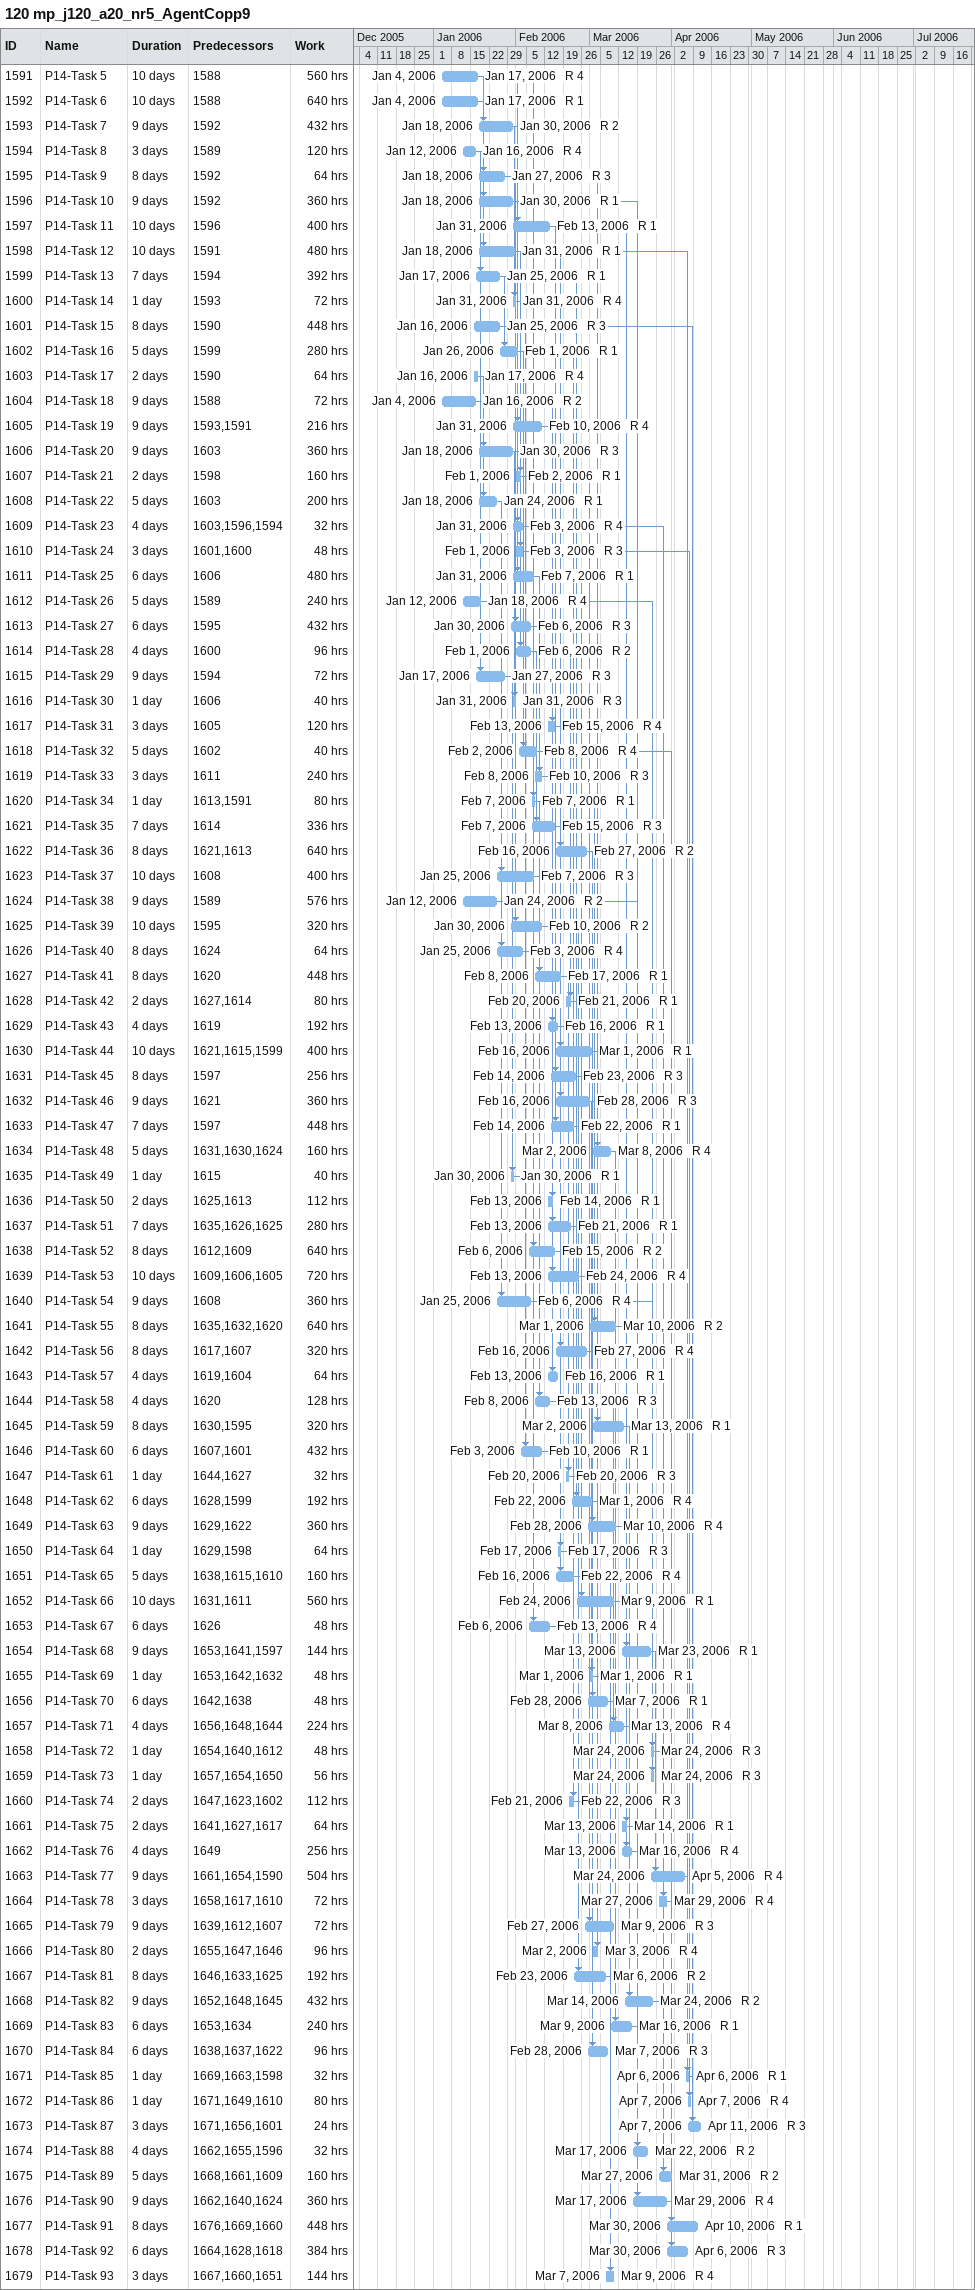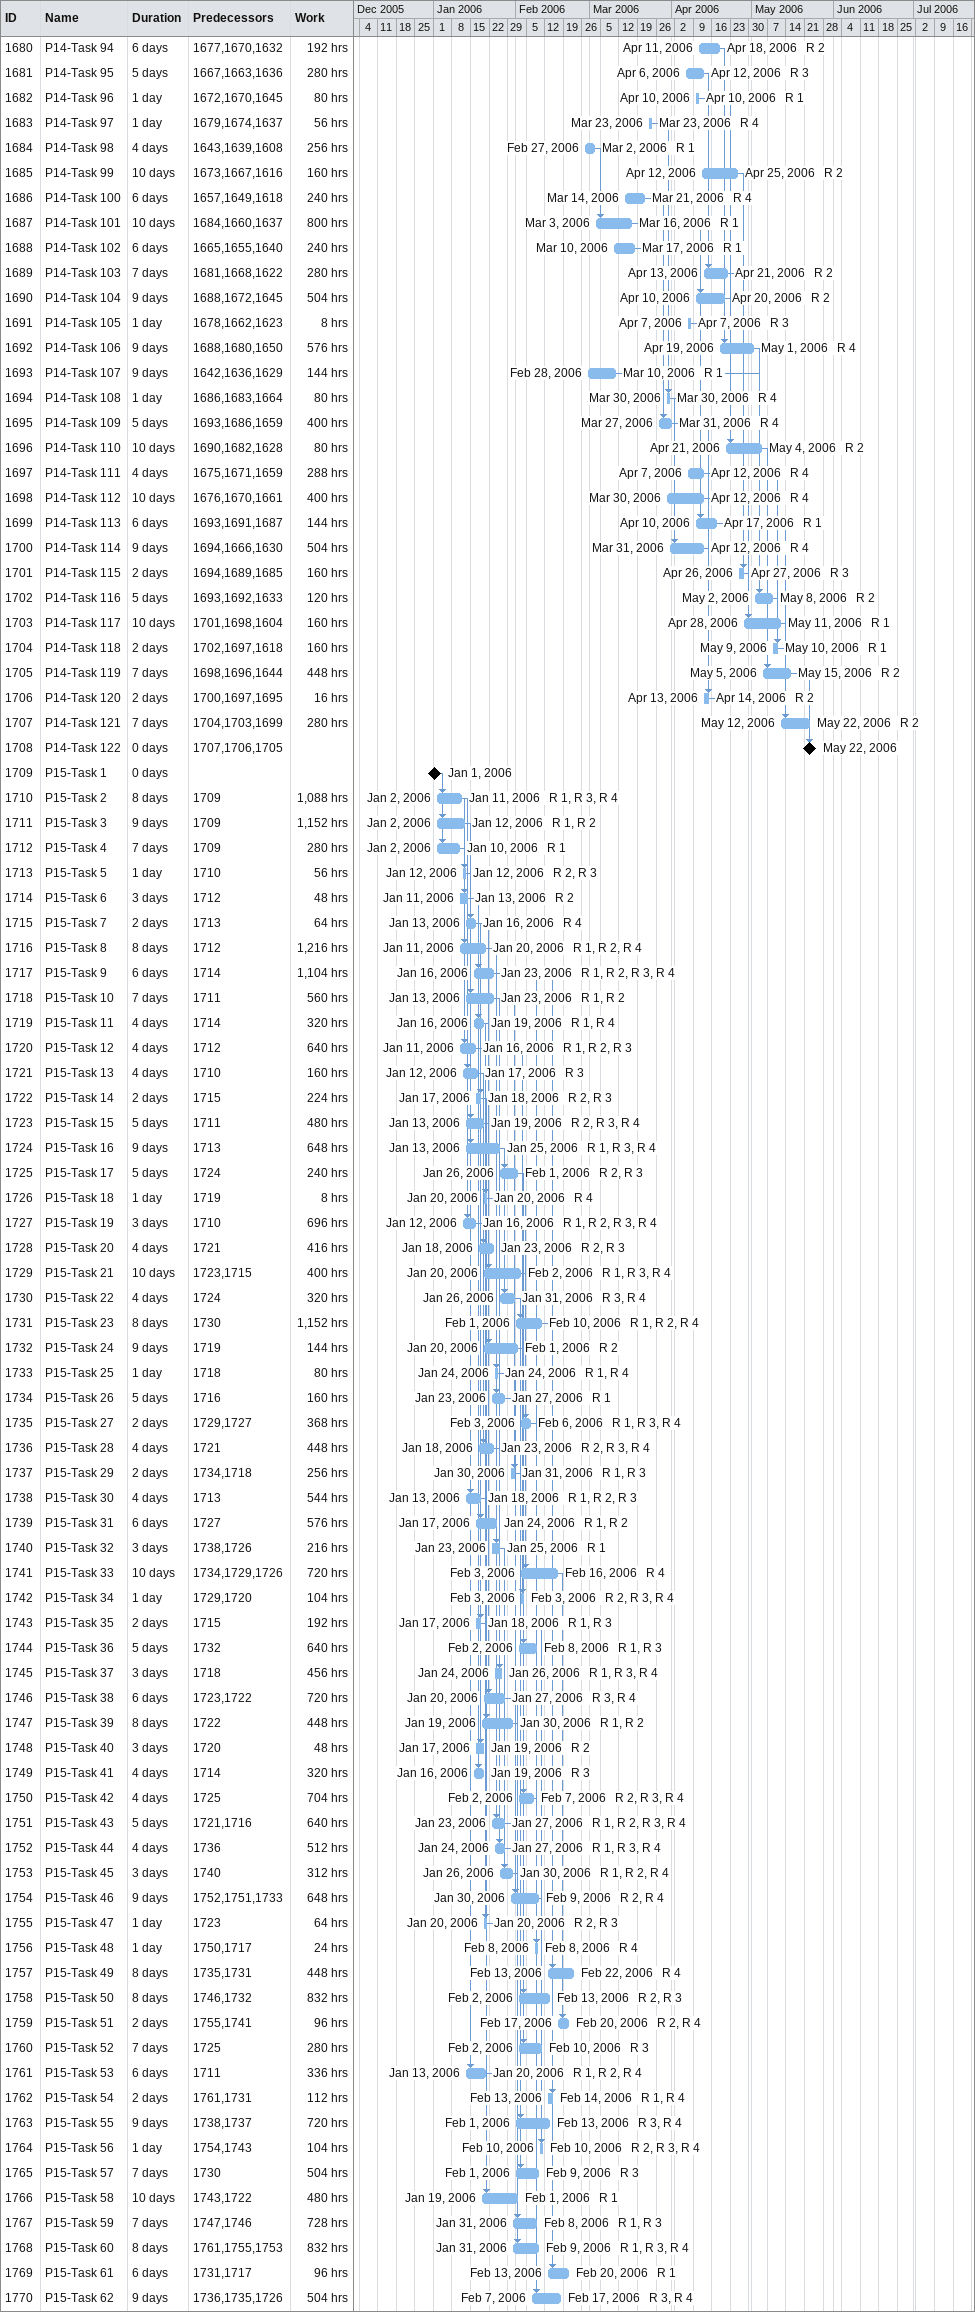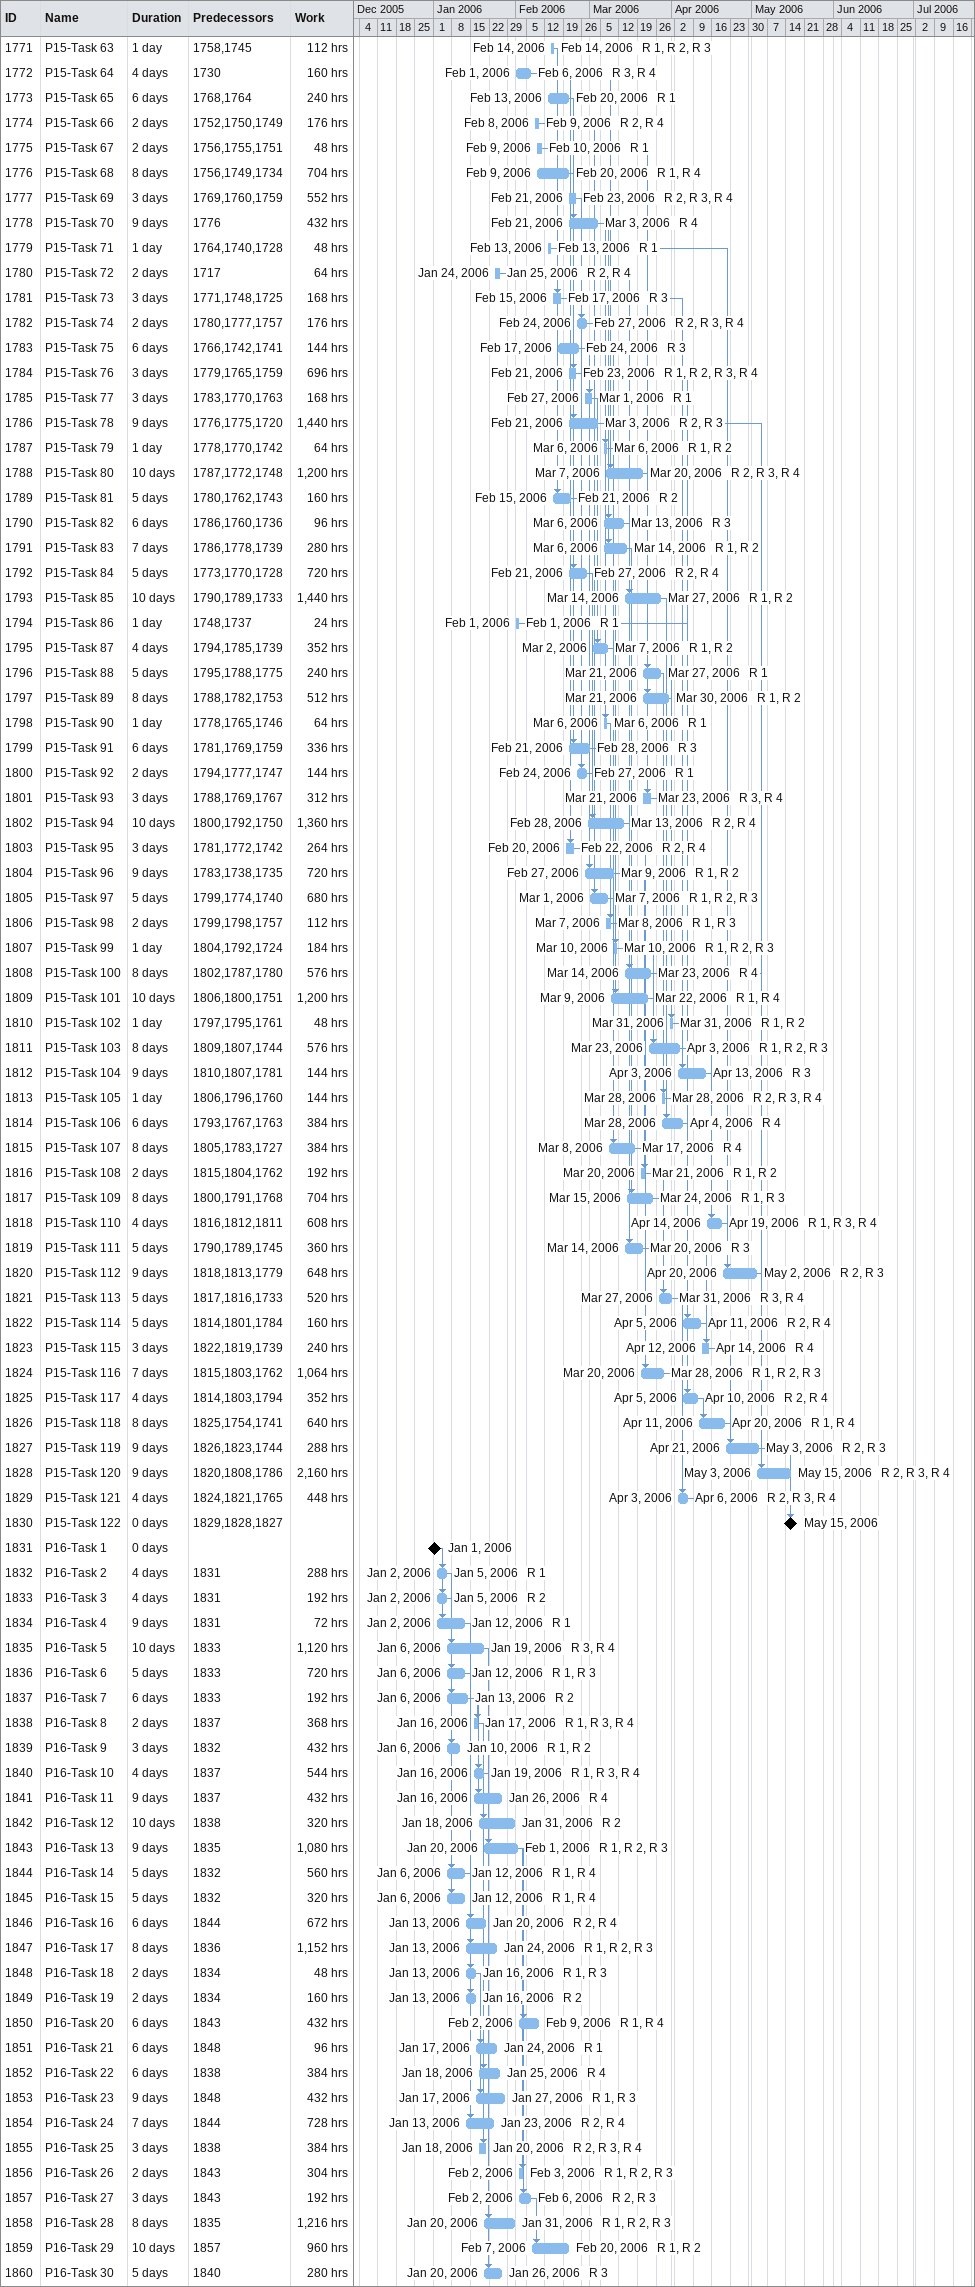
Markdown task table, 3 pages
120 mp_j120_a20_nr5_AgentCopp9

| ID | Task | Duration | Start | Finish | Predecessors | Resources | Work (h) |
|---|---|---|---|---|---|---|---|
| 1591 | P14-Task 5 | 10d | 2006-01-04 | 2006-01-17 | 1588 | R 4 | 560 |
| 1592 | P14-Task 6 | 10d | 2006-01-04 | 2006-01-17 | 1588 | R 1 | 640 |
| 1593 | P14-Task 7 | 9d | 2006-01-18 | 2006-01-30 | 1592 | R 2 | 432 |
| 1594 | P14-Task 8 | 3d | 2006-01-12 | 2006-01-16 | 1589 | R 4 | 120 |
| 1595 | P14-Task 9 | 8d | 2006-01-18 | 2006-01-27 | 1592 | R 3 | 64 |
| 1596 | P14-Task 10 | 9d | 2006-01-18 | 2006-01-30 | 1592 | R 1 | 360 |
| 1597 | P14-Task 11 | 10d | 2006-01-31 | 2006-02-13 | 1596 | R 1 | 400 |
| 1598 | P14-Task 12 | 10d | 2006-01-18 | 2006-01-31 | 1591 | R 1 | 480 |
| 1599 | P14-Task 13 | 7d | 2006-01-17 | 2006-01-25 | 1594 | R 1 | 392 |
| 1600 | P14-Task 14 | 1d | 2006-01-31 | 2006-01-31 | 1593 | R 4 | 72 |
| 1601 | P14-Task 15 | 8d | 2006-01-16 | 2006-01-25 | 1590 | R 3 | 448 |
| 1602 | P14-Task 16 | 5d | 2006-01-26 | 2006-02-01 | 1599 | R 1 | 280 |
| 1603 | P14-Task 17 | 2d | 2006-01-16 | 2006-01-17 | 1590 | R 4 | 64 |
| 1604 | P14-Task 18 | 9d | 2006-01-04 | 2006-01-16 | 1588 | R 2 | 72 |
| 1605 | P14-Task 19 | 9d | 2006-01-31 | 2006-02-10 | 1593, 1591 | R 4 | 216 |
| 1606 | P14-Task 20 | 9d | 2006-01-18 | 2006-01-30 | 1603 | R 3 | 360 |
| 1607 | P14-Task 21 | 2d | 2006-02-01 | 2006-02-02 | 1598 | R 1 | 160 |
| 1608 | P14-Task 22 | 5d | 2006-01-18 | 2006-01-24 | 1603 | R 1 | 200 |
| 1609 | P14-Task 23 | 4d | 2006-01-31 | 2006-02-03 | 1603, 1596, 1594 | R 4 | 32 |
| 1610 | P14-Task 24 | 3d | 2006-02-01 | 2006-02-03 | 1601, 1600 | R 3 | 48 |
| 1611 | P14-Task 25 | 6d | 2006-01-31 | 2006-02-07 | 1606 | R 1 | 480 |
| 1612 | P14-Task 26 | 5d | 2006-01-12 | 2006-01-18 | 1589 | R 4 | 240 |
| 1613 | P14-Task 27 | 6d | 2006-01-30 | 2006-02-06 | 1595 | R 3 | 432 |
| 1614 | P14-Task 28 | 4d | 2006-02-01 | 2006-02-06 | 1600 | R 2 | 96 |
| 1615 | P14-Task 29 | 9d | 2006-01-17 | 2006-01-27 | 1594 | R 3 | 72 |
| 1616 | P14-Task 30 | 1d | 2006-01-31 | 2006-01-31 | 1606 | R 3 | 40 |
| 1617 | P14-Task 31 | 3d | 2006-02-13 | 2006-02-15 | 1605 | R 4 | 120 |
| 1618 | P14-Task 32 | 5d | 2006-02-02 | 2006-02-08 | 1602 | R 4 | 40 |
| 1619 | P14-Task 33 | 3d | 2006-02-08 | 2006-02-10 | 1611 | R 3 | 240 |
| 1620 | P14-Task 34 | 1d | 2006-02-07 | 2006-02-07 | 1613, 1591 | R 1 | 80 |
| 1621 | P14-Task 35 | 7d | 2006-02-07 | 2006-02-15 | 1614 | R 3 | 336 |
| 1622 | P14-Task 36 | 8d | 2006-02-16 | 2006-02-27 | 1621, 1613 | R 2 | 640 |
| 1623 | P14-Task 37 | 10d | 2006-01-25 | 2006-02-07 | 1608 | R 3 | 400 |
| 1624 | P14-Task 38 | 9d | 2006-01-12 | 2006-01-24 | 1589 | R 2 | 576 |
| 1625 | P14-Task 39 | 10d | 2006-01-30 | 2006-02-10 | 1595 | R 2 | 320 |
| 1626 | P14-Task 40 | 8d | 2006-01-25 | 2006-02-03 | 1624 | R 4 | 64 |
| 1627 | P14-Task 41 | 8d | 2006-02-08 | 2006-02-17 | 1620 | R 1 | 448 |
| 1628 | P14-Task 42 | 2d | 2006-02-20 | 2006-02-21 | 1627, 1614 | R 1 | 80 |
| 1629 | P14-Task 43 | 4d | 2006-02-13 | 2006-02-16 | 1619 | R 1 | 192 |
| 1630 | P14-Task 44 | 10d | 2006-02-16 | 2006-03-01 | 1621, 1615, 1599 | R 1 | 400 |
| 1631 | P14-Task 45 | 8d | 2006-02-14 | 2006-02-23 | 1597 | R 3 | 256 |
| 1632 | P14-Task 46 | 9d | 2006-02-16 | 2006-02-28 | 1621 | R 3 | 360 |
| 1633 | P14-Task 47 | 7d | 2006-02-14 | 2006-02-22 | 1597 | R 1 | 448 |
| 1634 | P14-Task 48 | 5d | 2006-03-02 | 2006-03-08 | 1631, 1630, 1624 | R 4 | 160 |
| 1635 | P14-Task 49 | 1d | 2006-01-30 | 2006-01-30 | 1615 | R 1 | 40 |
| 1636 | P14-Task 50 | 2d | 2006-02-13 | 2006-02-14 | 1625, 1613 | R 1 | 112 |
| 1637 | P14-Task 51 | 7d | 2006-02-13 | 2006-02-21 | 1635, 1626, 1625 | R 1 | 280 |
| 1638 | P14-Task 52 | 8d | 2006-02-06 | 2006-02-15 | 1612, 1609 | R 2 | 640 |
| 1639 | P14-Task 53 | 10d | 2006-02-13 | 2006-02-24 | 1609, 1606, 1605 | R 4 | 720 |
| 1640 | P14-Task 54 | 9d | 2006-01-25 | 2006-02-06 | 1608 | R 4 | 360 |
| 1641 | P14-Task 55 | 8d | 2006-03-01 | 2006-03-10 | 1635, 1632, 1620 | R 2 | 640 |
| 1642 | P14-Task 56 | 8d | 2006-02-16 | 2006-02-27 | 1617, 1607 | R 4 | 320 |
| 1643 | P14-Task 57 | 4d | 2006-02-13 | 2006-02-16 | 1619, 1604 | R 1 | 64 |
| 1644 | P14-Task 58 | 4d | 2006-02-08 | 2006-02-13 | 1620 | R 3 | 128 |
| 1645 | P14-Task 59 | 8d | 2006-03-02 | 2006-03-13 | 1630, 1595 | R 1 | 320 |
| 1646 | P14-Task 60 | 6d | 2006-02-03 | 2006-02-10 | 1607, 1601 | R 1 | 432 |
| 1647 | P14-Task 61 | 1d | 2006-02-20 | 2006-02-20 | 1644, 1627 | R 3 | 32 |
| 1648 | P14-Task 62 | 6d | 2006-02-22 | 2006-03-01 | 1628, 1599 | R 4 | 192 |
| 1649 | P14-Task 63 | 9d | 2006-02-28 | 2006-03-10 | 1629, 1622 | R 4 | 360 |
| 1650 | P14-Task 64 | 1d | 2006-02-17 | 2006-02-17 | 1629, 1598 | R 3 | 64 |
| 1651 | P14-Task 65 | 5d | 2006-02-16 | 2006-02-22 | 1638, 1615, 1610 | R 4 | 160 |
| 1652 | P14-Task 66 | 10d | 2006-02-24 | 2006-03-09 | 1631, 1611 | R 1 | 560 |
| 1653 | P14-Task 67 | 6d | 2006-02-06 | 2006-02-13 | 1626 | R 4 | 48 |
| 1654 | P14-Task 68 | 9d | 2006-03-13 | 2006-03-23 | 1653, 1641, 1597 | R 1 | 144 |
| 1655 | P14-Task 69 | 1d | 2006-03-01 | 2006-03-01 | 1653, 1642, 1632 | R 1 | 48 |
| 1656 | P14-Task 70 | 6d | 2006-02-28 | 2006-03-07 | 1642, 1638 | R 1 | 48 |
| 1657 | P14-Task 71 | 4d | 2006-03-08 | 2006-03-13 | 1656, 1648, 1644 | R 4 | 224 |
| 1658 | P14-Task 72 | 1d | 2006-03-24 | 2006-03-24 | 1654, 1640, 1612 | R 3 | 48 |
| 1659 | P14-Task 73 | 1d | 2006-03-24 | 2006-03-24 | 1657, 1654, 1650 | R 3 | 56 |
| 1660 | P14-Task 74 | 2d | 2006-02-21 | 2006-02-22 | 1647, 1623, 1602 | R 3 | 112 |
| 1661 | P14-Task 75 | 2d | 2006-03-13 | 2006-03-14 | 1641, 1627, 1617 | R 1 | 64 |
| 1662 | P14-Task 76 | 4d | 2006-03-13 | 2006-03-16 | 1649 | R 4 | 256 |
| 1663 | P14-Task 77 | 9d | 2006-03-24 | 2006-04-05 | 1661, 1654, 1590 | R 4 | 504 |
| 1664 | P14-Task 78 | 3d | 2006-03-27 | 2006-03-29 | 1658, 1617, 1610 | R 4 | 72 |
| 1665 | P14-Task 79 | 9d | 2006-02-27 | 2006-03-09 | 1639, 1612, 1607 | R 3 | 72 |
| 1666 | P14-Task 80 | 2d | 2006-03-02 | 2006-03-03 | 1655, 1647, 1646 | R 4 | 96 |
| 1667 | P14-Task 81 | 8d | 2006-02-23 | 2006-03-06 | 1646, 1633, 1625 | R 2 | 192 |
| 1668 | P14-Task 82 | 9d | 2006-03-14 | 2006-03-24 | 1652, 1648, 1645 | R 2 | 432 |
| 1669 | P14-Task 83 | 6d | 2006-03-09 | 2006-03-16 | 1653, 1634 | R 1 | 240 |
| 1670 | P14-Task 84 | 6d | 2006-02-28 | 2006-03-07 | 1638, 1637, 1622 | R 3 | 96 |
| 1671 | P14-Task 85 | 1d | 2006-04-06 | 2006-04-06 | 1669, 1663, 1598 | R 1 | 32 |
| 1672 | P14-Task 86 | 1d | 2006-04-07 | 2006-04-07 | 1671, 1649, 1610 | R 4 | 80 |
| 1673 | P14-Task 87 | 3d | 2006-04-07 | 2006-04-11 | 1671, 1656, 1601 | R 3 | 24 |
| 1674 | P14-Task 88 | 4d | 2006-03-17 | 2006-03-22 | 1662, 1655, 1596 | R 2 | 32 |
| 1675 | P14-Task 89 | 5d | 2006-03-27 | 2006-03-31 | 1668, 1661, 1609 | R 2 | 160 |
| 1676 | P14-Task 90 | 9d | 2006-03-17 | 2006-03-29 | 1662, 1640, 1624 | R 4 | 360 |
| 1677 | P14-Task 91 | 8d | 2006-03-30 | 2006-04-10 | 1676, 1669, 1660 | R 1 | 448 |
| 1678 | P14-Task 92 | 6d | 2006-03-30 | 2006-04-06 | 1664, 1628, 1618 | R 3 | 384 |
| 1679 | P14-Task 93 | 3d | 2006-03-07 | 2006-03-09 | 1667, 1660, 1651 | R 4 | 144 |
| 1680 | P14-Task 94 | 6d | 2006-04-11 | 2006-04-18 | 1677, 1670, 1632 | R 2 | 192 |
| 1681 | P14-Task 95 | 5d | 2006-04-06 | 2006-04-12 | 1667, 1663, 1636 | R 3 | 280 |
| 1682 | P14-Task 96 | 1d | 2006-04-10 | 2006-04-10 | 1672, 1670, 1645 | R 1 | 80 |
| 1683 | P14-Task 97 | 1d | 2006-03-23 | 2006-03-23 | 1679, 1674, 1637 | R 4 | 56 |
| 1684 | P14-Task 98 | 4d | 2006-02-27 | 2006-03-02 | 1643, 1639, 1608 | R 1 | 256 |
| 1685 | P14-Task 99 | 10d | 2006-04-12 | 2006-04-25 | 1673, 1667, 1616 | R 2 | 160 |
| 1686 | P14-Task 100 | 6d | 2006-03-14 | 2006-03-21 | 1657, 1649, 1618 | R 4 | 240 |
| 1687 | P14-Task 101 | 10d | 2006-03-03 | 2006-03-16 | 1684, 1660, 1637 | R 1 | 800 |
| 1688 | P14-Task 102 | 6d | 2006-03-10 | 2006-03-17 | 1665, 1655, 1640 | R 1 | 240 |
| 1689 | P14-Task 103 | 7d | 2006-04-13 | 2006-04-21 | 1681, 1668, 1622 | R 2 | 280 |
| 1690 | P14-Task 104 | 9d | 2006-04-10 | 2006-04-20 | 1688, 1672, 1645 | R 2 | 504 |
| 1691 | P14-Task 105 | 1d | 2006-04-07 | 2006-04-07 | 1678, 1662, 1623 | R 3 | 8 |
| 1692 | P14-Task 106 | 9d | 2006-04-19 | 2006-05-01 | 1688, 1680, 1650 | R 4 | 576 |
| 1693 | P14-Task 107 | 9d | 2006-02-28 | 2006-03-10 | 1642, 1636, 1629 | R 1 | 144 |
| 1694 | P14-Task 108 | 1d | 2006-03-30 | 2006-03-30 | 1686, 1683, 1664 | R 4 | 80 |
| 1695 | P14-Task 109 | 5d | 2006-03-27 | 2006-03-31 | 1693, 1686, 1659 | R 4 | 400 |
| 1696 | P14-Task 110 | 10d | 2006-04-21 | 2006-05-04 | 1690, 1682, 1628 | R 2 | 80 |
| 1697 | P14-Task 111 | 4d | 2006-04-07 | 2006-04-12 | 1675, 1671, 1659 | R 4 | 288 |
| 1698 | P14-Task 112 | 10d | 2006-03-30 | 2006-04-12 | 1676, 1670, 1661 | R 4 | 400 |
| 1699 | P14-Task 113 | 6d | 2006-04-10 | 2006-04-17 | 1693, 1691, 1687 | R 1 | 144 |
| 1700 | P14-Task 114 | 9d | 2006-03-31 | 2006-04-12 | 1694, 1666, 1630 | R 4 | 504 |
| 1701 | P14-Task 115 | 2d | 2006-04-26 | 2006-04-27 | 1694, 1689, 1685 | R 3 | 160 |
| 1702 | P14-Task 116 | 5d | 2006-05-02 | 2006-05-08 | 1693, 1692, 1633 | R 2 | 120 |
| 1703 | P14-Task 117 | 10d | 2006-04-28 | 2006-05-11 | 1701, 1698, 1604 | R 1 | 160 |
| 1704 | P14-Task 118 | 2d | 2006-05-09 | 2006-05-10 | 1702, 1697, 1618 | R 1 | 160 |
| 1705 | P14-Task 119 | 7d | 2006-05-05 | 2006-05-15 | 1698, 1696, 1644 | R 2 | 448 |
| 1706 | P14-Task 120 | 2d | 2006-04-13 | 2006-04-14 | 1700, 1697, 1695 | R 2 | 16 |
| 1707 | P14-Task 121 | 7d | 2006-05-12 | 2006-05-22 | 1704, 1703, 1699 | R 2 | 280 |
| 1708 | P14-Task 122 | 0d | 2006-05-22 | 2006-05-22 | 1707, 1706, 1705 |  |  |
| 1709 | P15-Task 1 | 0d | 2006-01-01 | 2006-01-01 |  |  |  |
| 1710 | P15-Task 2 | 8d | 2006-01-02 | 2006-01-11 | 1709 | R 1, R 3, R 4 | 1088 |
| 1711 | P15-Task 3 | 9d | 2006-01-02 | 2006-01-12 | 1709 | R 1, R 2 | 1152 |
| 1712 | P15-Task 4 | 7d | 2006-01-02 | 2006-01-10 | 1709 | R 1 | 280 |
| 1713 | P15-Task 5 | 1d | 2006-01-12 | 2006-01-12 | 1710 | R 2, R 3 | 56 |
| 1714 | P15-Task 6 | 3d | 2006-01-11 | 2006-01-13 | 1712 | R 2 | 48 |
| 1715 | P15-Task 7 | 2d | 2006-01-13 | 2006-01-16 | 1713 | R 4 | 64 |
| 1716 | P15-Task 8 | 8d | 2006-01-11 | 2006-01-20 | 1712 | R 1, R 2, R 4 | 1216 |
| 1717 | P15-Task 9 | 6d | 2006-01-16 | 2006-01-23 | 1714 | R 1, R 2, R 3, R 4 | 1104 |
| 1718 | P15-Task 10 | 7d | 2006-01-13 | 2006-01-23 | 1711 | R 1, R 2 | 560 |
| 1719 | P15-Task 11 | 4d | 2006-01-16 | 2006-01-19 | 1714 | R 1, R 4 | 320 |
| 1720 | P15-Task 12 | 4d | 2006-01-11 | 2006-01-16 | 1712 | R 1, R 2, R 3 | 640 |
| 1721 | P15-Task 13 | 4d | 2006-01-12 | 2006-01-17 | 1710 | R 3 | 160 |
| 1722 | P15-Task 14 | 2d | 2006-01-17 | 2006-01-18 | 1715 | R 2, R 3 | 224 |
| 1723 | P15-Task 15 | 5d | 2006-01-13 | 2006-01-19 | 1711 | R 2, R 3, R 4 | 480 |
| 1724 | P15-Task 16 | 9d | 2006-01-13 | 2006-01-25 | 1713 | R 1, R 3, R 4 | 648 |
| 1725 | P15-Task 17 | 5d | 2006-01-26 | 2006-02-01 | 1724 | R 2, R 3 | 240 |
| 1726 | P15-Task 18 | 1d | 2006-01-20 | 2006-01-20 | 1719 | R 4 | 8 |
| 1727 | P15-Task 19 | 3d | 2006-01-12 | 2006-01-16 | 1710 | R 1, R 2, R 3, R 4 | 696 |
| 1728 | P15-Task 20 | 4d | 2006-01-18 | 2006-01-23 | 1721 | R 2, R 3 | 416 |
| 1729 | P15-Task 21 | 10d | 2006-01-20 | 2006-02-02 | 1723, 1715 | R 1, R 3, R 4 | 400 |
| 1730 | P15-Task 22 | 4d | 2006-01-26 | 2006-01-31 | 1724 | R 3, R 4 | 320 |
| 1731 | P15-Task 23 | 8d | 2006-02-01 | 2006-02-10 | 1730 | R 1, R 2, R 4 | 1152 |
| 1732 | P15-Task 24 | 9d | 2006-01-20 | 2006-02-01 | 1719 | R 2 | 144 |
| 1733 | P15-Task 25 | 1d | 2006-01-24 | 2006-01-24 | 1718 | R 1, R 4 | 80 |
| 1734 | P15-Task 26 | 5d | 2006-01-23 | 2006-01-27 | 1716 | R 1 | 160 |
| 1735 | P15-Task 27 | 2d | 2006-02-03 | 2006-02-06 | 1729, 1727 | R 1, R 3, R 4 | 368 |
| 1736 | P15-Task 28 | 4d | 2006-01-18 | 2006-01-23 | 1721 | R 2, R 3, R 4 | 448 |
| 1737 | P15-Task 29 | 2d | 2006-01-30 | 2006-01-31 | 1734, 1718 | R 1, R 3 | 256 |
| 1738 | P15-Task 30 | 4d | 2006-01-13 | 2006-01-18 | 1713 | R 1, R 2, R 3 | 544 |
| 1739 | P15-Task 31 | 6d | 2006-01-17 | 2006-01-24 | 1727 | R 1, R 2 | 576 |
| 1740 | P15-Task 32 | 3d | 2006-01-23 | 2006-01-25 | 1738, 1726 | R 1 | 216 |
| 1741 | P15-Task 33 | 10d | 2006-02-03 | 2006-02-16 | 1734, 1729, 1726 | R 4 | 720 |
| 1742 | P15-Task 34 | 1d | 2006-02-03 | 2006-02-03 | 1729, 1720 | R 2, R 3, R 4 | 104 |
| 1743 | P15-Task 35 | 2d | 2006-01-17 | 2006-01-18 | 1715 | R 1, R 3 | 192 |
| 1744 | P15-Task 36 | 5d | 2006-02-02 | 2006-02-08 | 1732 | R 1, R 3 | 640 |
| 1745 | P15-Task 37 | 3d | 2006-01-24 | 2006-01-26 | 1718 | R 1, R 3, R 4 | 456 |
| 1746 | P15-Task 38 | 6d | 2006-01-20 | 2006-01-27 | 1723, 1722 | R 3, R 4 | 720 |
| 1747 | P15-Task 39 | 8d | 2006-01-19 | 2006-01-30 | 1722 | R 1, R 2 | 448 |
| 1748 | P15-Task 40 | 3d | 2006-01-17 | 2006-01-19 | 1720 | R 2 | 48 |
| 1749 | P15-Task 41 | 4d | 2006-01-16 | 2006-01-19 | 1714 | R 3 | 320 |
| 1750 | P15-Task 42 | 4d | 2006-02-02 | 2006-02-07 | 1725 | R 2, R 3, R 4 | 704 |
| 1751 | P15-Task 43 | 5d | 2006-01-23 | 2006-01-27 | 1721, 1716 | R 1, R 2, R 3, R 4 | 640 |
| 1752 | P15-Task 44 | 4d | 2006-01-24 | 2006-01-27 | 1736 | R 1, R 3, R 4 | 512 |
| 1753 | P15-Task 45 | 3d | 2006-01-26 | 2006-01-30 | 1740 | R 1, R 2, R 4 | 312 |
| 1754 | P15-Task 46 | 9d | 2006-01-30 | 2006-02-09 | 1752, 1751, 1733 | R 2, R 4 | 648 |
| 1755 | P15-Task 47 | 1d | 2006-01-20 | 2006-01-20 | 1723 | R 2, R 3 | 64 |
| 1756 | P15-Task 48 | 1d | 2006-02-08 | 2006-02-08 | 1750, 1717 | R 4 | 24 |
| 1757 | P15-Task 49 | 8d | 2006-02-13 | 2006-02-22 | 1735, 1731 | R 4 | 448 |
| 1758 | P15-Task 50 | 8d | 2006-02-02 | 2006-02-13 | 1746, 1732 | R 2, R 3 | 832 |
| 1759 | P15-Task 51 | 2d | 2006-02-17 | 2006-02-20 | 1755, 1741 | R 2, R 4 | 96 |
| 1760 | P15-Task 52 | 7d | 2006-02-02 | 2006-02-10 | 1725 | R 3 | 280 |
| 1761 | P15-Task 53 | 6d | 2006-01-13 | 2006-01-20 | 1711 | R 1, R 2, R 4 | 336 |
| 1762 | P15-Task 54 | 2d | 2006-02-13 | 2006-02-14 | 1761, 1731 | R 1, R 4 | 112 |
| 1763 | P15-Task 55 | 9d | 2006-02-01 | 2006-02-13 | 1738, 1737 | R 3, R 4 | 720 |
| 1764 | P15-Task 56 | 1d | 2006-02-10 | 2006-02-10 | 1754, 1743 | R 2, R 3, R 4 | 104 |
| 1765 | P15-Task 57 | 7d | 2006-02-01 | 2006-02-09 | 1730 | R 3 | 504 |
| 1766 | P15-Task 58 | 10d | 2006-01-19 | 2006-02-01 | 1743, 1722 | R 1 | 480 |
| 1767 | P15-Task 59 | 7d | 2006-01-31 | 2006-02-08 | 1747, 1746 | R 1, R 3 | 728 |
| 1768 | P15-Task 60 | 8d | 2006-01-31 | 2006-02-09 | 1761, 1755, 1753 | R 1, R 3, R 4 | 832 |
| 1769 | P15-Task 61 | 6d | 2006-02-13 | 2006-02-20 | 1731, 1717 | R 1 | 96 |
| 1770 | P15-Task 62 | 9d | 2006-02-07 | 2006-02-17 | 1736, 1735, 1726 | R 3, R 4 | 504 |
| 1771 | P15-Task 63 | 1d | 2006-02-14 | 2006-02-14 | 1758, 1745 | R 1, R 2, R 3 | 112 |
| 1772 | P15-Task 64 | 4d | 2006-02-01 | 2006-02-06 | 1730 | R 3, R 4 | 160 |
| 1773 | P15-Task 65 | 6d | 2006-02-13 | 2006-02-20 | 1768, 1764 | R 1 | 240 |
| 1774 | P15-Task 66 | 2d | 2006-02-08 | 2006-02-09 | 1752, 1750, 1749 | R 2, R 4 | 176 |
| 1775 | P15-Task 67 | 2d | 2006-02-09 | 2006-02-10 | 1756, 1755, 1751 | R 1 | 48 |
| 1776 | P15-Task 68 | 8d | 2006-02-09 | 2006-02-20 | 1756, 1749, 1734 | R 1, R 4 | 704 |
| 1777 | P15-Task 69 | 3d | 2006-02-21 | 2006-02-23 | 1769, 1760, 1759 | R 2, R 3, R 4 | 552 |
| 1778 | P15-Task 70 | 9d | 2006-02-21 | 2006-03-03 | 1776 | R 4 | 432 |
| 1779 | P15-Task 71 | 1d | 2006-02-13 | 2006-02-13 | 1764, 1740, 1728 | R 1 | 48 |
| 1780 | P15-Task 72 | 2d | 2006-01-24 | 2006-01-25 | 1717 | R 2, R 4 | 64 |
| 1781 | P15-Task 73 | 3d | 2006-02-15 | 2006-02-17 | 1771, 1748, 1725 | R 3 | 168 |
| 1782 | P15-Task 74 | 2d | 2006-02-24 | 2006-02-27 | 1780, 1777, 1757 | R 2, R 3, R 4 | 176 |
| 1783 | P15-Task 75 | 6d | 2006-02-17 | 2006-02-24 | 1766, 1742, 1741 | R 3 | 144 |
| 1784 | P15-Task 76 | 3d | 2006-02-21 | 2006-02-23 | 1779, 1765, 1759 | R 1, R 2, R 3, R 4 | 696 |
| 1785 | P15-Task 77 | 3d | 2006-02-27 | 2006-03-01 | 1783, 1770, 1763 | R 1 | 168 |
| 1786 | P15-Task 78 | 9d | 2006-02-21 | 2006-03-03 | 1776, 1775, 1720 | R 2, R 3 | 1440 |
| 1787 | P15-Task 79 | 1d | 2006-03-06 | 2006-03-06 | 1778, 1770, 1742 | R 1, R 2 | 64 |
| 1788 | P15-Task 80 | 10d | 2006-03-07 | 2006-03-20 | 1787, 1772, 1748 | R 2, R 3, R 4 | 1200 |
| 1789 | P15-Task 81 | 5d | 2006-02-15 | 2006-02-21 | 1780, 1762, 1743 | R 2 | 160 |
| 1790 | P15-Task 82 | 6d | 2006-03-06 | 2006-03-13 | 1786, 1760, 1736 | R 3 | 96 |
| 1791 | P15-Task 83 | 7d | 2006-03-06 | 2006-03-14 | 1786, 1778, 1739 | R 1, R 2 | 280 |
| 1792 | P15-Task 84 | 5d | 2006-02-21 | 2006-02-27 | 1773, 1770, 1728 | R 2, R 4 | 720 |
| 1793 | P15-Task 85 | 10d | 2006-03-14 | 2006-03-27 | 1790, 1789, 1733 | R 1, R 2 | 1440 |
| 1794 | P15-Task 86 | 1d | 2006-02-01 | 2006-02-01 | 1748, 1737 | R 1 | 24 |
| 1795 | P15-Task 87 | 4d | 2006-03-02 | 2006-03-07 | 1794, 1785, 1739 | R 1, R 2 | 352 |
| 1796 | P15-Task 88 | 5d | 2006-03-21 | 2006-03-27 | 1795, 1788, 1775 | R 1 | 240 |
| 1797 | P15-Task 89 | 8d | 2006-03-21 | 2006-03-30 | 1788, 1782, 1753 | R 1, R 2 | 512 |
| 1798 | P15-Task 90 | 1d | 2006-03-06 | 2006-03-06 | 1778, 1765, 1746 | R 1 | 64 |
| 1799 | P15-Task 91 | 6d | 2006-02-21 | 2006-02-28 | 1781, 1769, 1759 | R 3 | 336 |
| 1800 | P15-Task 92 | 2d | 2006-02-24 | 2006-02-27 | 1794, 1777, 1747 | R 1 | 144 |
| 1801 | P15-Task 93 | 3d | 2006-03-21 | 2006-03-23 | 1788, 1769, 1767 | R 3, R 4 | 312 |
| 1802 | P15-Task 94 | 10d | 2006-02-28 | 2006-03-13 | 1800, 1792, 1750 | R 2, R 4 | 1360 |
| 1803 | P15-Task 95 | 3d | 2006-02-20 | 2006-02-22 | 1781, 1772, 1742 | R 2, R 4 | 264 |
| 1804 | P15-Task 96 | 9d | 2006-02-27 | 2006-03-09 | 1783, 1738, 1735 | R 1, R 2 | 720 |
| 1805 | P15-Task 97 | 5d | 2006-03-01 | 2006-03-07 | 1799, 1774, 1740 | R 1, R 2, R 3 | 680 |
| 1806 | P15-Task 98 | 2d | 2006-03-07 | 2006-03-08 | 1799, 1798, 1757 | R 1, R 3 | 112 |
| 1807 | P15-Task 99 | 1d | 2006-03-10 | 2006-03-10 | 1804, 1792, 1724 | R 1, R 2, R 3 | 184 |
| 1808 | P15-Task 100 | 8d | 2006-03-14 | 2006-03-23 | 1802, 1787, 1780 | R 4 | 576 |
| 1809 | P15-Task 101 | 10d | 2006-03-09 | 2006-03-22 | 1806, 1800, 1751 | R 1, R 4 | 1200 |
| 1810 | P15-Task 102 | 1d | 2006-03-31 | 2006-03-31 | 1797, 1795, 1761 | R 1, R 2 | 48 |
| 1811 | P15-Task 103 | 8d | 2006-03-23 | 2006-04-03 | 1809, 1807, 1744 | R 1, R 2, R 3 | 576 |
| 1812 | P15-Task 104 | 9d | 2006-04-03 | 2006-04-13 | 1810, 1807, 1781 | R 3 | 144 |
| 1813 | P15-Task 105 | 1d | 2006-03-28 | 2006-03-28 | 1806, 1796, 1760 | R 2, R 3, R 4 | 144 |
| 1814 | P15-Task 106 | 6d | 2006-03-28 | 2006-04-04 | 1793, 1767, 1763 | R 4 | 384 |
| 1815 | P15-Task 107 | 8d | 2006-03-08 | 2006-03-17 | 1805, 1783, 1727 | R 4 | 384 |
| 1816 | P15-Task 108 | 2d | 2006-03-20 | 2006-03-21 | 1815, 1804, 1762 | R 1, R 2 | 192 |
| 1817 | P15-Task 109 | 8d | 2006-03-15 | 2006-03-24 | 1800, 1791, 1768 | R 1, R 3 | 704 |
| 1818 | P15-Task 110 | 4d | 2006-04-14 | 2006-04-19 | 1816, 1812, 1811 | R 1, R 3, R 4 | 608 |
| 1819 | P15-Task 111 | 5d | 2006-03-14 | 2006-03-20 | 1790, 1789, 1745 | R 3 | 360 |
| 1820 | P15-Task 112 | 9d | 2006-04-20 | 2006-05-02 | 1818, 1813, 1779 | R 2, R 3 | 648 |
| 1821 | P15-Task 113 | 5d | 2006-03-27 | 2006-03-31 | 1817, 1816, 1733 | R 3, R 4 | 520 |
| 1822 | P15-Task 114 | 5d | 2006-04-05 | 2006-04-11 | 1814, 1801, 1784 | R 2, R 4 | 160 |
| 1823 | P15-Task 115 | 3d | 2006-04-12 | 2006-04-14 | 1822, 1819, 1739 | R 4 | 240 |
| 1824 | P15-Task 116 | 7d | 2006-03-20 | 2006-03-28 | 1815, 1803, 1762 | R 1, R 2, R 3 | 1064 |
| 1825 | P15-Task 117 | 4d | 2006-04-05 | 2006-04-10 | 1814, 1803, 1794 | R 2, R 4 | 352 |
| 1826 | P15-Task 118 | 8d | 2006-04-11 | 2006-04-20 | 1825, 1754, 1741 | R 1, R 4 | 640 |
| 1827 | P15-Task 119 | 9d | 2006-04-21 | 2006-05-03 | 1826, 1823, 1744 | R 2, R 3 | 288 |
| 1828 | P15-Task 120 | 9d | 2006-05-03 | 2006-05-15 | 1820, 1808, 1786 | R 2, R 3, R 4 | 2160 |
| 1829 | P15-Task 121 | 4d | 2006-04-03 | 2006-04-06 | 1824, 1821, 1765 | R 2, R 3, R 4 | 448 |
| 1830 | P15-Task 122 | 0d | 2006-05-15 | 2006-05-15 | 1829, 1828, 1827 |  |  |
| 1831 | P16-Task 1 | 0d | 2006-01-01 | 2006-01-01 |  |  |  |
| 1832 | P16-Task 2 | 4d | 2006-01-02 | 2006-01-05 | 1831 | R 1 | 288 |
| 1833 | P16-Task 3 | 4d | 2006-01-02 | 2006-01-05 | 1831 | R 2 | 192 |
| 1834 | P16-Task 4 | 9d | 2006-01-02 | 2006-01-12 | 1831 | R 1 | 72 |
| 1835 | P16-Task 5 | 10d | 2006-01-06 | 2006-01-19 | 1833 | R 3, R 4 | 1120 |
| 1836 | P16-Task 6 | 5d | 2006-01-06 | 2006-01-12 | 1833 | R 1, R 3 | 720 |
| 1837 | P16-Task 7 | 6d | 2006-01-06 | 2006-01-13 | 1833 | R 2 | 192 |
| 1838 | P16-Task 8 | 2d | 2006-01-16 | 2006-01-17 | 1837 | R 1, R 3, R 4 | 368 |
| 1839 | P16-Task 9 | 3d | 2006-01-06 | 2006-01-10 | 1832 | R 1, R 2 | 432 |
| 1840 | P16-Task 10 | 4d | 2006-01-16 | 2006-01-19 | 1837 | R 1, R 3, R 4 | 544 |
| 1841 | P16-Task 11 | 9d | 2006-01-16 | 2006-01-26 | 1837 | R 4 | 432 |
| 1842 | P16-Task 12 | 10d | 2006-01-18 | 2006-01-31 | 1838 | R 2 | 320 |
| 1843 | P16-Task 13 | 9d | 2006-01-20 | 2006-02-01 | 1835 | R 1, R 2, R 3 | 1080 |
| 1844 | P16-Task 14 | 5d | 2006-01-06 | 2006-01-12 | 1832 | R 1, R 4 | 560 |
| 1845 | P16-Task 15 | 5d | 2006-01-06 | 2006-01-12 | 1832 | R 1, R 4 | 320 |
| 1846 | P16-Task 16 | 6d | 2006-01-13 | 2006-01-20 | 1844 | R 2, R 4 | 672 |
| 1847 | P16-Task 17 | 8d | 2006-01-13 | 2006-01-24 | 1836 | R 1, R 2, R 3 | 1152 |
| 1848 | P16-Task 18 | 2d | 2006-01-13 | 2006-01-16 | 1834 | R 1, R 3 | 48 |
| 1849 | P16-Task 19 | 2d | 2006-01-13 | 2006-01-16 | 1834 | R 2 | 160 |
| 1850 | P16-Task 20 | 6d | 2006-02-02 | 2006-02-09 | 1843 | R 1, R 4 | 432 |
| 1851 | P16-Task 21 | 6d | 2006-01-17 | 2006-01-24 | 1848 | R 1 | 96 |
| 1852 | P16-Task 22 | 6d | 2006-01-18 | 2006-01-25 | 1838 | R 4 | 384 |
| 1853 | P16-Task 23 | 9d | 2006-01-17 | 2006-01-27 | 1848 | R 1, R 3 | 432 |
| 1854 | P16-Task 24 | 7d | 2006-01-13 | 2006-01-23 | 1844 | R 2, R 4 | 728 |
| 1855 | P16-Task 25 | 3d | 2006-01-18 | 2006-01-20 | 1838 | R 2, R 3, R 4 | 384 |
| 1856 | P16-Task 26 | 2d | 2006-02-02 | 2006-02-03 | 1843 | R 1, R 2, R 3 | 304 |
| 1857 | P16-Task 27 | 3d | 2006-02-02 | 2006-02-06 | 1843 | R 2, R 3 | 192 |
| 1858 | P16-Task 28 | 8d | 2006-01-20 | 2006-01-31 | 1835 | R 1, R 2, R 3 | 1216 |
| 1859 | P16-Task 29 | 10d | 2006-02-07 | 2006-02-20 | 1857 | R 1, R 2 | 960 |
| 1860 | P16-Task 30 | 5d | 2006-01-20 | 2006-01-26 | 1840 | R 3 | 280 |
